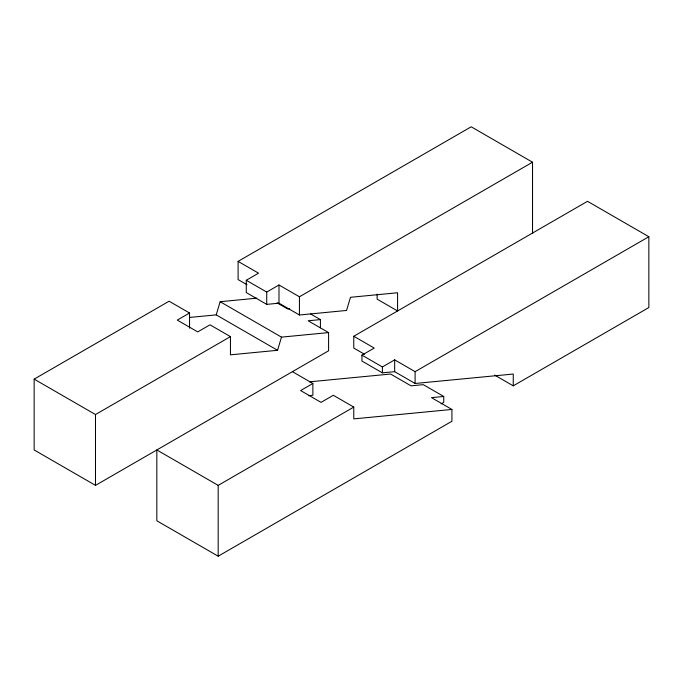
<?xml version="1.0" encoding="UTF-8"?>
<svg xmlns="http://www.w3.org/2000/svg" width="683" height="683" viewBox="0 0 683 683"><rect width="100%" height="100%" fill="white"/><g stroke="black" fill="none" stroke-linecap="round" stroke-linejoin="round"><path stroke-width="1.02" d="M190.036 317.399L216.212 314.88L220.139 301.707L256.782 298.181M189.55 313.019L177.281 320.096L197.728 331.904L209.997 324.818L230.444 336.625L230.444 354.827L277.554 350.294L281.481 337.129L328.591 332.595L328.591 350.789L95.492 485.374L34.15 449.952L34.15 379.125L169.102 301.212L189.55 313.019L189.55 328.181M246.99 284.709L238.094 279.578L238.094 261.376L471.193 126.799L532.535 162.213L532.535 233.048M377.136 294.1L377.136 299.154L397.583 310.961L397.583 292.759L350.481 297.293L346.546 310.458L299.436 314.991L278.988 303.184L266.72 304.37L246.273 292.563L246.273 280.269L258.541 273.183L238.094 261.376M246.273 280.269L266.72 292.068L278.988 284.99L299.436 296.789L532.535 162.213M34.15 379.125L95.492 414.538L230.444 336.625M364.44 354.221L353.768 348.065L353.768 336.258L587.508 201.306L648.85 236.728L648.85 307.555L513.257 385.835L494.586 375.061M308.784 395.679L312.874 395.286L312.874 383.479L300.605 390.556L321.053 402.364L333.321 395.286L353.768 407.085L353.768 418.892L451.915 409.45L451.915 421.257L218.176 556.201L156.834 520.788L156.834 449.952L218.176 485.374L353.768 407.085M513.257 385.835L513.257 374.036L415.11 383.479L394.663 371.672L382.395 372.85L361.947 361.051L361.947 355.143L374.216 348.065L353.768 336.258M361.947 355.143L382.395 366.95L394.663 359.864L415.11 371.672L648.85 236.728M441.107 403.884L443.737 402.364L443.737 396.464L423.289 384.657L411.021 385.835L390.574 374.036L309.314 381.848M289.746 308.784L287.697 308.981L277.033 302.825M320.412 327.806L320.412 319.61L308.144 320.788L328.591 332.595M443.737 396.464L431.468 397.643L451.915 409.45M310.637 313.958L320.412 319.61M220.139 301.707L281.481 337.129M216.212 314.88L277.554 350.294M292.426 371.672L312.874 383.479M415.11 371.672L415.11 383.479M394.663 359.864L394.663 371.672M382.395 366.95L382.395 372.85M299.436 296.789L299.436 314.991M278.988 284.99L278.988 303.184M266.72 292.068L266.72 304.37M218.176 485.374L218.176 556.201M95.492 414.538L95.492 485.374"/></g></svg>
